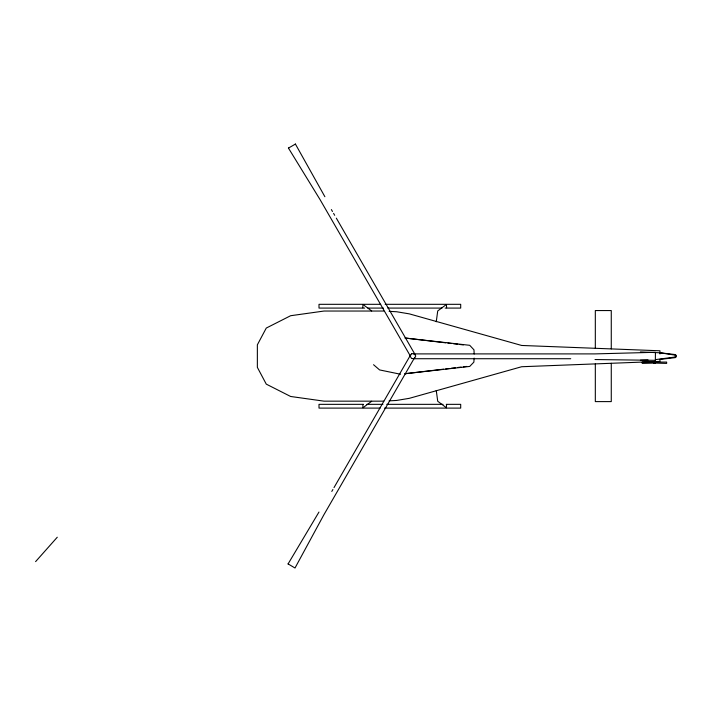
<?xml version="1.0" encoding="UTF-8"?>
<svg xmlns="http://www.w3.org/2000/svg" width="712" height="712" viewBox="0 0 712 712"><rect width="100%" height="100%" fill="white"/><g stroke="black" fill="none" stroke-linecap="round" stroke-linejoin="round"><path stroke-width="1.07" d="M362.782 307.771L362.969 304.478L371.664 310.948M446.566 404.443L446.388 407.745L437.72 401.248L436.26 390.443M474.13 358.109L473.872 362.123L469.715 366.431L404.95 373.747M436.26 321.753L437.72 310.948L446.415 304.478L446.602 307.771M288.093 563.913L295.008 568.007L323.862 514.821L414.642 357.575M331.792 491.431L332.896 489.527M333.99 487.622L410.468 355.163M288.048 563.993L318.958 512.062M35.6 561.626L57.271 537.222M371.664 401.248L362.995 407.745L362.817 404.443M288.458 148.087L295.418 144.073M655.61 359.605L676.4 356.863L676.4 355.332L659.953 352.778L640.417 351.95M404.968 373.72L443.523 369.172M445.721 368.905L449.032 368.513M451.23 368.255L455.635 367.739M457.843 367.472L461.145 367.089M463.352 366.822L466.654 366.431M659.953 359.418L675.332 357.62L675.332 354.576L659.953 352.778M389.126 400.856L396.62 400.447L409.32 398.328L521.647 366.733L659.953 361.411L659.953 359.284M655.271 362.079L655.271 363.04L642.233 363.405L642.233 362.079L666.646 362.079L666.646 363.405L653.563 363.04L653.563 362.079M640.417 360.245L648.009 359.925M655.343 360.334L655.441 352.298L594.947 353.9L413.378 353.9M380.706 304.318L319.003 304.318L319.003 308.082L364.642 308.082M385.147 304.318L460.7 304.318L460.7 308.082L445.142 308.082M367.962 308.082L383.412 308.082M387.835 308.082L441.93 308.082M383.768 311.037L324.049 311.037L290.638 315.719L266.27 328.063L257.361 344.83L257.361 367.365L266.27 384.133L290.638 396.477L324.049 401.159L383.768 401.159M413.378 358.723L570.73 358.723M653.563 363.04L655.271 363.04M363.538 404.345L319.003 404.345L319.003 408.101L380.101 408.101M366.858 404.345L382.923 404.345M386.732 404.345L443.033 404.345M446.255 404.345L460.7 404.345L460.7 408.101L384.516 408.101M595.01 359.533L655.441 360.334M389.126 311.34L396.62 311.749L409.32 313.867L521.647 345.462L659.953 350.785L659.953 353.971M445.721 342.828L404.968 338.013L469.715 345.302L473.969 349.832L474.183 354.006M447.928 343.086L451.23 343.478M453.437 343.736L457.843 344.261M460.041 344.519L463.352 344.911M400.562 374.245L379.594 369.928L373.542 364.713M288.405 148.007L320.044 199.591L410.272 355.875M331.374 209.577L332.477 211.482M333.581 213.386L334.685 215.3M336.331 218.157L415.007 354.425M295.373 143.993L324.886 196.726M611.27 348.907L611.27 310.557L595.321 310.557L595.321 348.293M611.27 363.289L611.27 401.604L595.321 401.604L595.321 363.903M411.554 353.686L410.157 356.107L411.554 358.528L414.348 358.528L415.746 356.107L414.348 353.686L411.554 353.686"/></g></svg>
